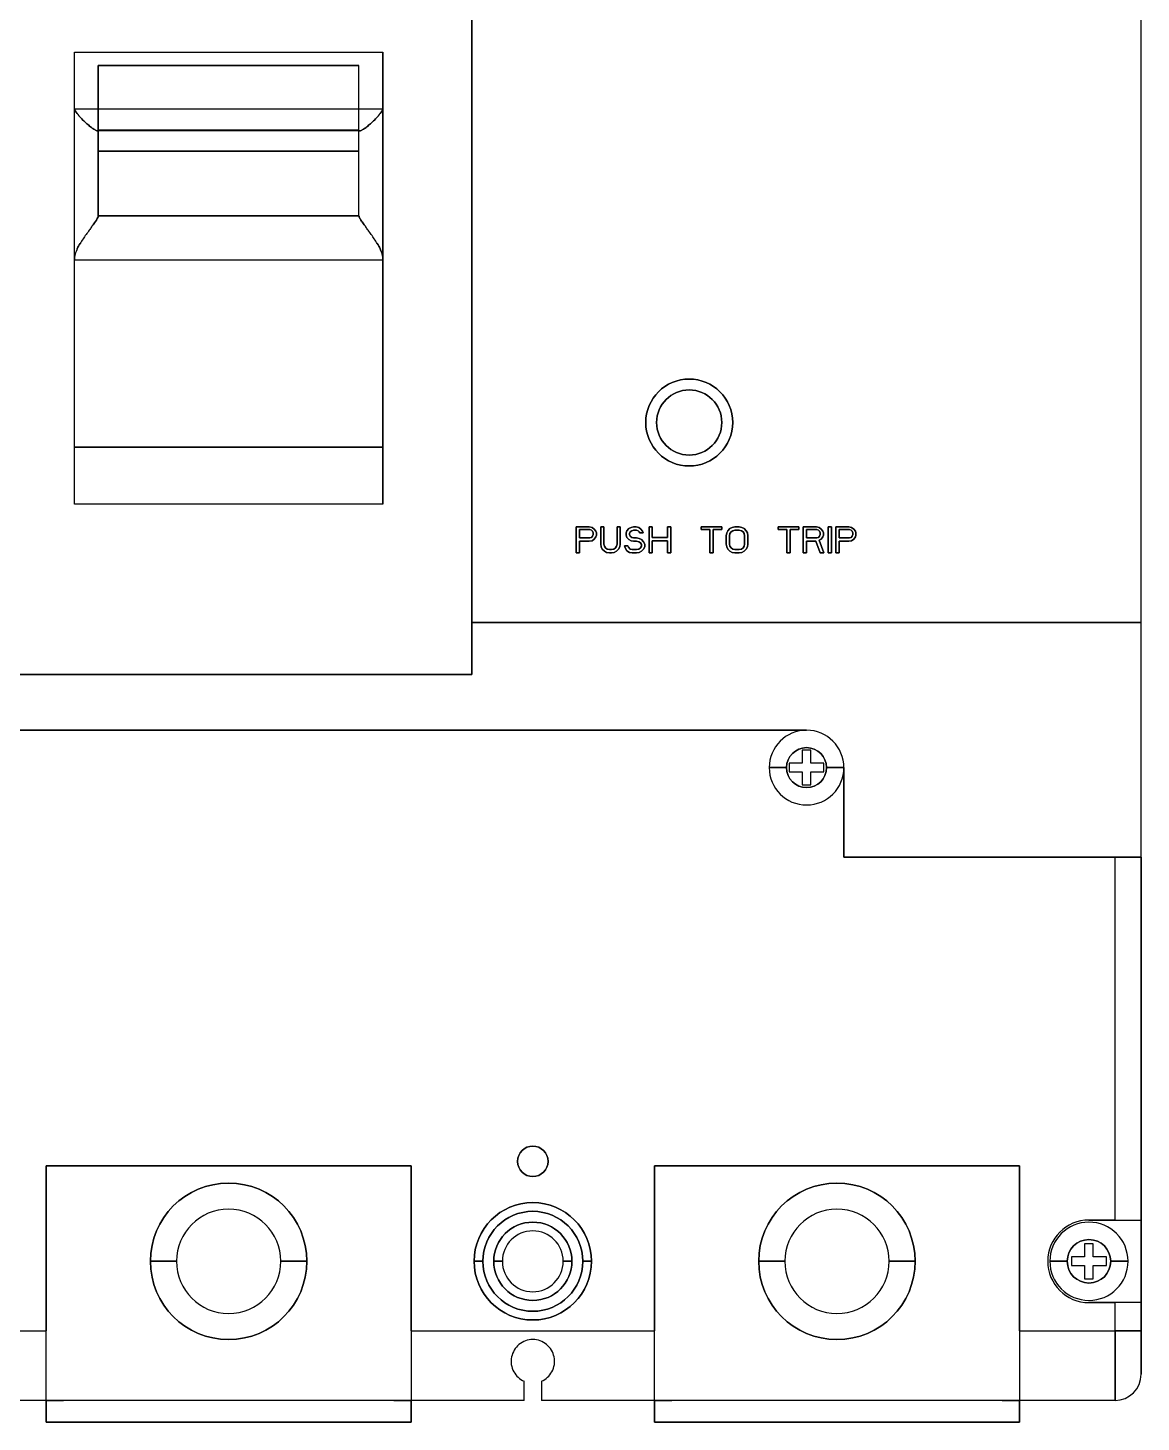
# Model space of a CAD drawing. Header units: inches. Extents: x 0 to 210, y 0 to 280.
# Drawn here: x 81.9 to 210, y 0 to 160.4 of the extents above; entities that cross this region are included whole.
import ezdxf

# ---------------------------------------------------------------- set-up
doc = ezdxf.new("R2010")
doc.units = ezdxf.units.IN

# ---------------------------------------------------------------- blocks, each defined once
blk = doc.blocks.new('ABS(N)803')
for p, q in [((145216.33, 40959.66), (145216.33, 40848.66)), ((145216.33, 40848.66), (145216.33, 40959.66)), ((145293.33, 40854.66), (145293.33, 40950.66)), ((145293.33, 40854.66), (145293.33, 40950.66)), ((145170.58, 40868.26), (145170.58, 40920.26)), ((145170.58, 40920.26), (145206.08, 40920.26)), ((145170.58, 40868.26), (145170.58, 40920.26)), ((145170.58, 40920.26), (145206.08, 40920.26)), ((145206.08, 40920.26), (145206.08, 40868.26)), ((145206.08, 40868.26), (145206.08, 40920.26)), ((145173.33, 40918.72), (145203.33, 40918.72)), ((145203.33, 40918.72), (145173.33, 40918.72)), ((145173.33, 40918.72), (145173.33, 40908.86)), ((145173.33, 40908.86), (145173.33, 40918.72)), ((145203.33, 40908.86), (145203.33, 40918.72)), ((145203.33, 40908.86), (145203.33, 40918.72)), ((145173.33, 40913.69), (145170.58, 40913.69)), ((145173.33, 40913.69), (145170.58, 40913.69)), ((145203.33, 40913.69), (145173.33, 40913.69)), ((145203.33, 40913.69), (145173.33, 40913.69)), ((145206.08, 40913.69), (145203.33, 40913.69)), ((145206.08, 40913.69), (145203.33, 40913.69)), ((145173.25, 40911.21), (145173.25, 40911.21)), ((145203.42, 40911.21), (145173.25, 40911.21)), ((145173.33, 40911.28), (145203.34, 40911.28)), ((145203.34, 40911.28), (145173.33, 40911.28)), ((145203.42, 40911.21), (145203.42, 40911.21)), ((145203.33, 40908.86), (145173.33, 40908.86)), ((145173.33, 40908.86), (145173.33, 40901.44)), ((145173.33, 40908.86), (145203.33, 40908.86)), ((145173.33, 40901.44), (145173.33, 40908.86)), ((145203.33, 40901.44), (145203.33, 40908.86)), ((145203.33, 40901.44), (145203.33, 40908.86)), ((145173.33, 40901.44), (145203.33, 40901.44)), ((145203.33, 40901.44), (145173.33, 40901.44)), ((145173.33, 40901.43), (145173.33, 40901.44)), ((145203.33, 40901.43), (145203.33, 40901.44)), ((145170.58, 40896.36), (145206.08, 40896.36)), ((145170.58, 40896.36), (145206.08, 40896.36)), ((145206.08, 40874.83), (145170.58, 40874.83)), ((145170.58, 40874.83), (145206.08, 40874.83)), ((145206.08, 40868.26), (145170.58, 40868.26)), ((145206.08, 40868.26), (145170.58, 40868.26)), ((145229.83, 40865.66), (145228.33, 40865.66)), ((145228.33, 40865.66), (145228.33, 40862.66)), ((145228.33, 40862.66), (145228.33, 40865.66)), ((145228.33, 40865.66), (145229.83, 40865.66)), ((145228.71, 40864.38), (145228.71, 40865.34)), ((145228.71, 40865.34), (145229.9, 40865.34)), ((145229.9, 40865.34), (145228.71, 40865.34)), ((145228.71, 40865.34), (145228.71, 40864.38)), ((145230.15, 40865.59), (145229.83, 40865.66)), ((145229.83, 40865.66), (145230.15, 40865.59)), ((145229.9, 40865.34), (145230.08, 40865.27)), ((145230.08, 40865.27), (145229.9, 40865.34)), ((145230.08, 40865.27), (145230.21, 40865.15)), ((145230.21, 40865.15), (145230.08, 40865.27)), ((145230.4, 40865.4), (145230.15, 40865.59)), ((145230.15, 40865.59), (145230.4, 40865.4)), ((145230.21, 40865.15), (145230.27, 40864.96)), ((145230.27, 40864.96), (145230.21, 40865.15)), ((145230.58, 40865.15), (145230.4, 40865.4)), ((145230.4, 40865.4), (145230.58, 40865.15)), ((145230.65, 40864.96), (145230.58, 40865.15)), ((145230.58, 40865.15), (145230.65, 40864.96)), ((145231.52, 40865.66), (145231.15, 40865.66)), ((145231.15, 40865.66), (145231.15, 40863.68)), ((145231.15, 40863.68), (145231.15, 40865.66)), ((145231.15, 40865.66), (145231.52, 40865.66)), ((145231.52, 40863.68), (145231.52, 40865.66)), ((145231.52, 40865.66), (145231.52, 40863.68)), ((145233.4, 40865.66), (145233.02, 40865.66)), ((145233.02, 40865.66), (145233.02, 40863.68)), ((145233.02, 40863.68), (145233.02, 40865.66)), ((145233.02, 40865.66), (145233.4, 40865.66)), ((145233.4, 40863.68), (145233.4, 40865.66)), ((145233.4, 40865.66), (145233.4, 40863.68)), ((145234.15, 40865.21), (145234.08, 40864.96)), ((145234.08, 40864.96), (145234.15, 40865.21)), ((145234.4, 40865.47), (145234.15, 40865.21)), ((145234.15, 40865.21), (145234.4, 40865.47)), ((145234.65, 40865.59), (145234.4, 40865.47)), ((145234.4, 40865.47), (145234.65, 40865.59)), ((145234.52, 40865.08), (145234.71, 40865.21)), ((145234.71, 40865.21), (145234.52, 40865.08)), ((145234.9, 40865.66), (145234.65, 40865.59)), ((145234.65, 40865.59), (145234.9, 40865.66)), ((145234.71, 40865.21), (145234.9, 40865.27)), ((145234.9, 40865.27), (145234.71, 40865.21)), ((145235.21, 40865.66), (145234.9, 40865.66)), ((145234.9, 40865.66), (145235.21, 40865.66)), ((145234.9, 40865.27), (145235.27, 40865.27)), ((145235.27, 40865.27), (145234.9, 40865.27)), ((145235.52, 40865.59), (145235.21, 40865.66)), ((145235.21, 40865.66), (145235.52, 40865.59)), ((145235.27, 40865.27), (145235.46, 40865.21)), ((145235.46, 40865.21), (145235.27, 40865.27)), ((145235.46, 40865.21), (145235.58, 40865.08)), ((145235.58, 40865.08), (145235.46, 40865.21)), ((145235.77, 40865.4), (145235.52, 40865.59)), ((145235.52, 40865.59), (145235.77, 40865.4)), ((145235.96, 40865.15), (145235.77, 40865.4)), ((145235.77, 40865.4), (145235.96, 40865.15)), ((145236.02, 40864.96), (145235.96, 40865.15)), ((145235.96, 40865.15), (145236.02, 40864.96)), ((145237.08, 40865.66), (145236.71, 40865.66)), ((145236.71, 40865.66), (145236.71, 40862.66)), ((145236.71, 40862.66), (145236.71, 40865.66)), ((145236.71, 40865.66), (145237.08, 40865.66)), ((145237.08, 40864.44), (145237.08, 40865.66)), ((145237.08, 40865.66), (145237.08, 40864.44)), ((145239.21, 40865.66), (145238.83, 40865.66)), ((145238.83, 40865.66), (145238.83, 40864.44)), ((145238.83, 40864.44), (145238.83, 40865.66)), ((145238.83, 40865.66), (145239.21, 40865.66)), ((145239.21, 40862.66), (145239.21, 40865.66)), ((145239.21, 40865.66), (145239.21, 40862.66)), ((145245.08, 40865.66), (145242.71, 40865.66)), ((145242.71, 40865.66), (145242.71, 40865.34)), ((145242.71, 40865.66), (145245.08, 40865.66)), ((145242.71, 40865.34), (145242.71, 40865.66)), ((145242.71, 40865.34), (145243.71, 40865.34)), ((145243.71, 40865.34), (145242.71, 40865.34)), ((145243.71, 40865.34), (145243.71, 40862.66)), ((145243.71, 40862.66), (145243.71, 40865.34)), ((145244.08, 40862.66), (145244.08, 40865.34)), ((145244.08, 40865.34), (145245.08, 40865.34)), ((145245.08, 40865.34), (145244.08, 40865.34)), ((145244.08, 40865.34), (145244.08, 40862.66)), ((145245.08, 40865.34), (145245.08, 40865.66)), ((145245.08, 40865.66), (145245.08, 40865.34)), ((145245.77, 40865.21), (145245.65, 40864.96)), ((145245.65, 40864.96), (145245.77, 40865.21)), ((145246.02, 40865.47), (145245.77, 40865.21)), ((145245.77, 40865.21), (145246.02, 40865.47)), ((145246.27, 40865.59), (145246.02, 40865.47)), ((145246.02, 40865.47), (145246.27, 40865.59)), ((145246.15, 40865.08), (145246.33, 40865.21)), ((145246.33, 40865.21), (145246.15, 40865.08)), ((145246.58, 40865.66), (145246.27, 40865.59)), ((145246.27, 40865.59), (145246.58, 40865.66)), ((145246.33, 40865.21), (145246.58, 40865.27)), ((145246.58, 40865.27), (145246.33, 40865.21)), ((145247.08, 40865.66), (145246.58, 40865.66)), ((145246.58, 40865.66), (145247.08, 40865.66)), ((145246.58, 40865.27), (145247.08, 40865.27)), ((145247.08, 40865.27), (145246.58, 40865.27)), ((145247.4, 40865.59), (145247.08, 40865.66)), ((145247.08, 40865.66), (145247.4, 40865.59)), ((145247.08, 40865.27), (145247.33, 40865.21)), ((145247.33, 40865.21), (145247.08, 40865.27)), ((145247.33, 40865.21), (145247.52, 40865.08)), ((145247.52, 40865.08), (145247.33, 40865.21)), ((145247.65, 40865.47), (145247.4, 40865.59)), ((145247.4, 40865.59), (145247.65, 40865.47)), ((145247.9, 40865.21), (145247.65, 40865.47)), ((145247.65, 40865.47), (145247.9, 40865.21)), ((145248.02, 40864.96), (145247.9, 40865.21)), ((145247.9, 40865.21), (145248.02, 40864.96)), ((145253.96, 40865.66), (145251.58, 40865.66)), ((145251.58, 40865.66), (145251.58, 40865.34)), ((145251.58, 40865.66), (145253.96, 40865.66)), ((145251.58, 40865.34), (145251.58, 40865.66)), ((145251.58, 40865.34), (145252.58, 40865.34)), ((145252.58, 40865.34), (145251.58, 40865.34)), ((145252.58, 40865.34), (145252.58, 40862.66)), ((145252.58, 40862.66), (145252.58, 40865.34)), ((145252.96, 40862.66), (145252.96, 40865.34)), ((145252.96, 40865.34), (145253.96, 40865.34)), ((145253.96, 40865.34), (145252.96, 40865.34)), ((145252.96, 40865.34), (145252.96, 40862.66)), ((145253.96, 40865.34), (145253.96, 40865.66)), ((145253.96, 40865.66), (145253.96, 40865.34)), ((145255.96, 40865.66), (145254.46, 40865.66)), ((145254.46, 40865.66), (145254.46, 40862.66)), ((145254.46, 40862.66), (145254.46, 40865.66)), ((145254.46, 40865.66), (145255.96, 40865.66)), ((145254.83, 40864.38), (145254.83, 40865.34)), ((145254.83, 40865.34), (145256.02, 40865.34)), ((145256.02, 40865.34), (145254.83, 40865.34)), ((145254.83, 40865.34), (145254.83, 40864.38)), ((145256.27, 40865.59), (145255.96, 40865.66)), ((145255.96, 40865.66), (145256.27, 40865.59)), ((145256.02, 40865.34), (145256.21, 40865.27)), ((145256.21, 40865.27), (145256.02, 40865.34)), ((145256.21, 40865.27), (145256.33, 40865.15)), ((145256.33, 40865.15), (145256.21, 40865.27)), ((145256.52, 40865.4), (145256.27, 40865.59)), ((145256.27, 40865.59), (145256.52, 40865.4)), ((145256.33, 40865.15), (145256.4, 40864.96)), ((145256.4, 40864.96), (145256.33, 40865.15)), ((145256.71, 40865.15), (145256.52, 40865.4)), ((145256.52, 40865.4), (145256.71, 40865.15)), ((145256.77, 40864.96), (145256.71, 40865.15)), ((145256.71, 40865.15), (145256.77, 40864.96)), ((145257.71, 40865.66), (145257.33, 40865.66)), ((145257.33, 40865.66), (145257.33, 40862.66)), ((145257.33, 40862.66), (145257.33, 40865.66)), ((145257.33, 40865.66), (145257.71, 40865.66)), ((145257.71, 40862.66), (145257.71, 40865.66)), ((145257.71, 40865.66), (145257.71, 40862.66)), ((145259.71, 40865.66), (145258.21, 40865.66)), ((145258.21, 40865.66), (145258.21, 40862.66)), ((145258.21, 40862.66), (145258.21, 40865.66)), ((145258.21, 40865.66), (145259.71, 40865.66)), ((145258.58, 40864.38), (145258.58, 40865.34)), ((145258.58, 40865.34), (145259.77, 40865.34)), ((145259.77, 40865.34), (145258.58, 40865.34)), ((145258.58, 40865.34), (145258.58, 40864.38)), ((145260.02, 40865.59), (145259.71, 40865.66)), ((145259.71, 40865.66), (145260.02, 40865.59)), ((145259.77, 40865.34), (145259.96, 40865.27)), ((145259.96, 40865.27), (145259.77, 40865.34)), ((145259.96, 40865.27), (145260.08, 40865.15)), ((145260.08, 40865.15), (145259.96, 40865.27)), ((145260.27, 40865.4), (145260.02, 40865.59)), ((145260.02, 40865.59), (145260.27, 40865.4)), ((145260.08, 40865.15), (145260.15, 40864.96)), ((145260.15, 40864.96), (145260.08, 40865.15)), ((145260.46, 40865.15), (145260.27, 40865.4)), ((145260.27, 40865.4), (145260.46, 40865.15)), ((145260.52, 40864.96), (145260.46, 40865.15)), ((145260.46, 40865.15), (145260.52, 40864.96)), ((145229.9, 40864.38), (145228.71, 40864.38)), ((145228.71, 40864.38), (145229.9, 40864.38)), ((145228.71, 40862.66), (145228.71, 40864)), ((145228.71, 40864), (145229.83, 40864)), ((145229.83, 40864), (145228.71, 40864)), ((145228.71, 40864), (145228.71, 40862.66)), ((145229.83, 40864), (145230.15, 40864.06)), ((145230.15, 40864.06), (145229.83, 40864)), ((145230.08, 40864.44), (145229.9, 40864.38)), ((145229.9, 40864.38), (145230.08, 40864.44)), ((145230.21, 40864.57), (145230.08, 40864.44)), ((145230.08, 40864.44), (145230.21, 40864.57)), ((145230.15, 40864.06), (145230.4, 40864.25)), ((145230.4, 40864.25), (145230.15, 40864.06)), ((145230.27, 40864.76), (145230.21, 40864.57)), ((145230.21, 40864.57), (145230.27, 40864.76)), ((145230.27, 40864.96), (145230.27, 40864.76)), ((145230.27, 40864.76), (145230.27, 40864.96)), ((145230.4, 40864.25), (145230.58, 40864.51)), ((145230.58, 40864.51), (145230.4, 40864.25)), ((145230.58, 40864.51), (145230.65, 40864.7)), ((145230.65, 40864.7), (145230.58, 40864.51)), ((145230.65, 40864.7), (145230.65, 40864.96)), ((145230.65, 40864.96), (145230.65, 40864.7)), ((145231.15, 40863.68), (145231.21, 40863.36)), ((145231.21, 40863.36), (145231.15, 40863.68)), ((145231.58, 40863.42), (145231.52, 40863.68)), ((145231.52, 40863.68), (145231.58, 40863.42)), ((145233.02, 40863.68), (145232.96, 40863.42)), ((145232.96, 40863.42), (145233.02, 40863.68)), ((145233.33, 40863.36), (145233.4, 40863.68)), ((145233.4, 40863.68), (145233.33, 40863.36)), ((145234.08, 40864.96), (145234.08, 40864.7)), ((145234.08, 40864.7), (145234.08, 40864.96)), ((145234.08, 40864.7), (145234.15, 40864.44)), ((145234.15, 40864.44), (145234.08, 40864.7)), ((145234.15, 40864.44), (145234.4, 40864.19)), ((145234.4, 40864.19), (145234.15, 40864.44)), ((145234.4, 40864.19), (145234.65, 40864.06)), ((145234.65, 40864.06), (145234.4, 40864.19)), ((145234.46, 40864.89), (145234.52, 40865.08)), ((145234.52, 40865.08), (145234.46, 40864.89)), ((145234.46, 40864.76), (145234.46, 40864.89)), ((145234.46, 40864.89), (145234.46, 40864.76)), ((145234.52, 40864.57), (145234.46, 40864.76)), ((145234.46, 40864.76), (145234.52, 40864.57)), ((145234.71, 40864.44), (145234.52, 40864.57)), ((145234.52, 40864.57), (145234.71, 40864.44)), ((145234.65, 40864.06), (145234.9, 40864)), ((145234.9, 40864), (145234.65, 40864.06)), ((145234.9, 40864.38), (145234.71, 40864.44)), ((145234.71, 40864.44), (145234.9, 40864.38)), ((145235.27, 40864.38), (145234.9, 40864.38)), ((145234.9, 40864.38), (145235.27, 40864.38)), ((145234.9, 40864), (145235.27, 40864)), ((145235.27, 40864), (145234.9, 40864)), ((145235.58, 40864.32), (145235.27, 40864.38)), ((145235.27, 40864.38), (145235.58, 40864.32)), ((145235.27, 40864), (145235.52, 40863.93)), ((145235.52, 40863.93), (145235.27, 40864)), ((145235.52, 40863.93), (145235.71, 40863.81)), ((145235.71, 40863.81), (145235.52, 40863.93)), ((145235.58, 40865.08), (145235.65, 40864.96)), ((145235.65, 40864.96), (145235.58, 40865.08)), ((145235.83, 40864.19), (145235.58, 40864.32)), ((145235.58, 40864.32), (145235.83, 40864.19)), ((145235.65, 40864.96), (145236.02, 40864.96)), ((145236.02, 40864.96), (145235.65, 40864.96)), ((145235.71, 40863.81), (145235.83, 40863.61)), ((145235.83, 40863.61), (145235.71, 40863.81)), ((145236.08, 40863.93), (145235.83, 40864.19)), ((145235.83, 40864.19), (145236.08, 40863.93)), ((145235.83, 40863.61), (145235.83, 40863.42)), ((145235.83, 40863.42), (145235.83, 40863.61)), ((145236.21, 40863.68), (145236.08, 40863.93)), ((145236.08, 40863.93), (145236.21, 40863.68)), ((145236.21, 40863.36), (145236.21, 40863.68)), ((145236.21, 40863.68), (145236.21, 40863.36)), ((145238.83, 40864.44), (145237.08, 40864.44)), ((145237.08, 40864.44), (145238.83, 40864.44)), ((145237.08, 40862.66), (145237.08, 40864.06)), ((145237.08, 40864.06), (145238.83, 40864.06)), ((145237.08, 40864.06), (145237.08, 40862.66)), ((145238.83, 40864.06), (145237.08, 40864.06)), ((145238.83, 40864.06), (145238.83, 40862.66)), ((145238.83, 40862.66), (145238.83, 40864.06)), ((145245.65, 40864.96), (145245.58, 40864.64)), ((145245.58, 40864.64), (145245.65, 40864.96)), ((145245.58, 40864.64), (145245.58, 40863.68)), ((145245.58, 40863.68), (145245.58, 40864.64)), ((145245.58, 40863.68), (145245.65, 40863.36)), ((145245.65, 40863.36), (145245.58, 40863.68)), ((145245.96, 40864.64), (145246.02, 40864.89)), ((145246.02, 40864.89), (145245.96, 40864.64)), ((145245.96, 40863.68), (145245.96, 40864.64)), ((145245.96, 40864.64), (145245.96, 40863.68)), ((145246.02, 40863.42), (145245.96, 40863.68)), ((145245.96, 40863.68), (145246.02, 40863.42)), ((145246.02, 40864.89), (145246.15, 40865.08)), ((145246.15, 40865.08), (145246.02, 40864.89)), ((145247.52, 40865.08), (145247.65, 40864.89)), ((145247.65, 40864.89), (145247.52, 40865.08)), ((145247.65, 40864.89), (145247.71, 40864.64)), ((145247.71, 40864.64), (145247.65, 40864.89)), ((145247.71, 40863.68), (145247.65, 40863.42)), ((145247.65, 40863.42), (145247.71, 40863.68)), ((145247.71, 40864.64), (145247.71, 40863.68)), ((145247.71, 40863.68), (145247.71, 40864.64)), ((145248.08, 40864.64), (145248.02, 40864.96)), ((145248.02, 40864.96), (145248.08, 40864.64)), ((145248.02, 40863.36), (145248.08, 40863.68)), ((145248.08, 40863.68), (145248.02, 40863.36)), ((145248.08, 40863.68), (145248.08, 40864.64)), ((145248.08, 40864.64), (145248.08, 40863.68)), ((145256.02, 40864.38), (145254.83, 40864.38)), ((145254.83, 40864.38), (145256.02, 40864.38)), ((145254.83, 40864), (145255.9, 40864)), ((145254.83, 40862.66), (145254.83, 40864)), ((145255.9, 40864), (145254.83, 40864)), ((145254.83, 40864), (145254.83, 40862.66)), ((145255.9, 40864), (145256.4, 40862.66)), ((145256.4, 40862.66), (145255.9, 40864)), ((145256.21, 40864.44), (145256.02, 40864.38)), ((145256.02, 40864.38), (145256.21, 40864.44)), ((145256.33, 40864.57), (145256.21, 40864.44)), ((145256.21, 40864.44), (145256.33, 40864.57)), ((145256.27, 40864.13), (145256.52, 40864.25)), ((145256.52, 40864.25), (145256.27, 40864.13)), ((145256.83, 40862.66), (145256.27, 40864.13)), ((145256.27, 40864.13), (145256.83, 40862.66)), ((145256.4, 40864.76), (145256.33, 40864.57)), ((145256.33, 40864.57), (145256.4, 40864.76)), ((145256.4, 40864.96), (145256.4, 40864.76)), ((145256.4, 40864.76), (145256.4, 40864.96)), ((145256.52, 40864.25), (145256.71, 40864.51)), ((145256.71, 40864.51), (145256.52, 40864.25)), ((145256.71, 40864.51), (145256.77, 40864.7)), ((145256.77, 40864.7), (145256.71, 40864.51)), ((145256.77, 40864.7), (145256.77, 40864.96)), ((145256.77, 40864.96), (145256.77, 40864.7)), ((145259.77, 40864.38), (145258.58, 40864.38)), ((145258.58, 40864.38), (145259.77, 40864.38)), ((145258.58, 40862.66), (145258.58, 40864)), ((145258.58, 40864), (145259.71, 40864)), ((145259.71, 40864), (145258.58, 40864)), ((145258.58, 40864), (145258.58, 40862.66)), ((145259.71, 40864), (145260.02, 40864.06)), ((145260.02, 40864.06), (145259.71, 40864)), ((145259.96, 40864.44), (145259.77, 40864.38)), ((145259.77, 40864.38), (145259.96, 40864.44)), ((145260.08, 40864.57), (145259.96, 40864.44)), ((145259.96, 40864.44), (145260.08, 40864.57)), ((145260.02, 40864.06), (145260.27, 40864.25)), ((145260.27, 40864.25), (145260.02, 40864.06)), ((145260.15, 40864.76), (145260.08, 40864.57)), ((145260.08, 40864.57), (145260.15, 40864.76)), ((145260.15, 40864.96), (145260.15, 40864.76)), ((145260.15, 40864.76), (145260.15, 40864.96)), ((145260.27, 40864.25), (145260.46, 40864.51)), ((145260.46, 40864.51), (145260.27, 40864.25)), ((145260.46, 40864.51), (145260.52, 40864.7)), ((145260.52, 40864.7), (145260.46, 40864.51)), ((145260.52, 40864.7), (145260.52, 40864.96)), ((145260.52, 40864.96), (145260.52, 40864.7)), ((145228.33, 40862.66), (145228.71, 40862.66)), ((145228.71, 40862.66), (145228.33, 40862.66)), ((145231.21, 40863.36), (145231.33, 40863.1)), ((145231.33, 40863.1), (145231.21, 40863.36)), ((145231.33, 40863.1), (145231.58, 40862.85)), ((145231.58, 40862.85), (145231.33, 40863.1)), ((145231.71, 40863.23), (145231.58, 40863.42)), ((145231.58, 40863.42), (145231.71, 40863.23)), ((145231.58, 40862.85), (145231.83, 40862.72)), ((145231.83, 40862.72), (145231.58, 40862.85)), ((145231.9, 40863.1), (145231.71, 40863.23)), ((145231.71, 40863.23), (145231.9, 40863.1)), ((145231.83, 40862.72), (145232.15, 40862.66)), ((145232.15, 40862.66), (145231.83, 40862.72)), ((145232.15, 40863.04), (145231.9, 40863.1)), ((145231.9, 40863.1), (145232.15, 40863.04)), ((145232.4, 40863.04), (145232.15, 40863.04)), ((145232.15, 40863.04), (145232.4, 40863.04)), ((145232.15, 40862.66), (145232.4, 40862.66)), ((145232.4, 40862.66), (145232.15, 40862.66)), ((145232.65, 40863.1), (145232.4, 40863.04)), ((145232.4, 40863.04), (145232.65, 40863.1)), ((145232.4, 40862.66), (145232.71, 40862.72)), ((145232.71, 40862.72), (145232.4, 40862.66)), ((145232.83, 40863.23), (145232.65, 40863.1)), ((145232.65, 40863.1), (145232.83, 40863.23)), ((145232.71, 40862.72), (145232.96, 40862.85)), ((145232.96, 40862.85), (145232.71, 40862.72)), ((145232.96, 40863.42), (145232.83, 40863.23)), ((145232.83, 40863.23), (145232.96, 40863.42)), ((145232.96, 40862.85), (145233.21, 40863.1)), ((145233.21, 40863.1), (145232.96, 40862.85)), ((145233.21, 40863.1), (145233.33, 40863.36)), ((145233.33, 40863.36), (145233.21, 40863.1)), ((145234.27, 40863.49), (145233.9, 40863.49)), ((145233.9, 40863.49), (145233.96, 40863.23)), ((145233.96, 40863.23), (145233.9, 40863.49)), ((145233.9, 40863.49), (145234.27, 40863.49)), ((145233.96, 40863.23), (145234.15, 40862.91)), ((145234.15, 40862.91), (145233.96, 40863.23)), ((145234.15, 40862.91), (145234.46, 40862.72)), ((145234.46, 40862.72), (145234.15, 40862.91)), ((145234.33, 40863.3), (145234.27, 40863.49)), ((145234.27, 40863.49), (145234.33, 40863.3)), ((145234.52, 40863.1), (145234.33, 40863.3)), ((145234.33, 40863.3), (145234.52, 40863.1)), ((145234.46, 40862.72), (145234.77, 40862.66)), ((145234.77, 40862.66), (145234.46, 40862.72)), ((145234.77, 40863.04), (145234.52, 40863.1)), ((145234.52, 40863.1), (145234.77, 40863.04)), ((145235.27, 40863.04), (145234.77, 40863.04)), ((145234.77, 40863.04), (145235.27, 40863.04)), ((145234.77, 40862.66), (145235.27, 40862.66)), ((145235.27, 40862.66), (145234.77, 40862.66)), ((145235.52, 40863.1), (145235.27, 40863.04)), ((145235.27, 40863.04), (145235.52, 40863.1)), ((145235.27, 40862.66), (145235.58, 40862.72)), ((145235.58, 40862.72), (145235.27, 40862.66)), ((145235.71, 40863.23), (145235.52, 40863.1)), ((145235.52, 40863.1), (145235.71, 40863.23)), ((145235.58, 40862.72), (145235.83, 40862.85)), ((145235.83, 40862.85), (145235.58, 40862.72)), ((145235.83, 40863.42), (145235.71, 40863.23)), ((145235.71, 40863.23), (145235.83, 40863.42)), ((145235.83, 40862.85), (145236.08, 40863.1)), ((145236.08, 40863.1), (145235.83, 40862.85)), ((145236.08, 40863.1), (145236.21, 40863.36)), ((145236.21, 40863.36), (145236.08, 40863.1)), ((145236.71, 40862.66), (145237.08, 40862.66)), ((145237.08, 40862.66), (145236.71, 40862.66)), ((145238.83, 40862.66), (145239.21, 40862.66)), ((145239.21, 40862.66), (145238.83, 40862.66)), ((145243.71, 40862.66), (145244.08, 40862.66)), ((145244.08, 40862.66), (145243.71, 40862.66)), ((145245.65, 40863.36), (145245.77, 40863.1)), ((145245.77, 40863.1), (145245.65, 40863.36)), ((145245.77, 40863.1), (145246.02, 40862.85)), ((145246.02, 40862.85), (145245.77, 40863.1)), ((145246.15, 40863.23), (145246.02, 40863.42)), ((145246.02, 40863.42), (145246.15, 40863.23)), ((145246.02, 40862.85), (145246.27, 40862.72)), ((145246.27, 40862.72), (145246.02, 40862.85)), ((145246.33, 40863.1), (145246.15, 40863.23)), ((145246.15, 40863.23), (145246.33, 40863.1)), ((145246.27, 40862.72), (145246.58, 40862.66)), ((145246.58, 40862.66), (145246.27, 40862.72)), ((145246.58, 40863.04), (145246.33, 40863.1)), ((145246.33, 40863.1), (145246.58, 40863.04)), ((145247.08, 40863.04), (145246.58, 40863.04)), ((145246.58, 40863.04), (145247.08, 40863.04)), ((145246.58, 40862.66), (145247.08, 40862.66)), ((145247.08, 40862.66), (145246.58, 40862.66)), ((145247.33, 40863.1), (145247.08, 40863.04)), ((145247.08, 40863.04), (145247.33, 40863.1)), ((145247.08, 40862.66), (145247.4, 40862.72)), ((145247.4, 40862.72), (145247.08, 40862.66)), ((145247.52, 40863.23), (145247.33, 40863.1)), ((145247.33, 40863.1), (145247.52, 40863.23)), ((145247.4, 40862.72), (145247.65, 40862.85)), ((145247.65, 40862.85), (145247.4, 40862.72)), ((145247.65, 40863.42), (145247.52, 40863.23)), ((145247.52, 40863.23), (145247.65, 40863.42)), ((145247.65, 40862.85), (145247.9, 40863.1)), ((145247.9, 40863.1), (145247.65, 40862.85)), ((145247.9, 40863.1), (145248.02, 40863.36)), ((145248.02, 40863.36), (145247.9, 40863.1)), ((145252.58, 40862.66), (145252.96, 40862.66)), ((145252.96, 40862.66), (145252.58, 40862.66)), ((145254.46, 40862.66), (145254.83, 40862.66)), ((145254.83, 40862.66), (145254.46, 40862.66)), ((145256.4, 40862.66), (145256.83, 40862.66)), ((145256.83, 40862.66), (145256.4, 40862.66)), ((145257.33, 40862.66), (145257.71, 40862.66)), ((145257.71, 40862.66), (145257.33, 40862.66)), ((145258.21, 40862.66), (145258.58, 40862.66)), ((145258.58, 40862.66), (145258.21, 40862.66)), ((145293.33, 40854.66), (145216.33, 40854.66)), ((145216.33, 40854.66), (145293.33, 40854.66)), ((145293.33, 40827.66), (145293.33, 40854.66)), ((145293.33, 40827.66), (145293.33, 40854.66)), ((145216.33, 40848.66), (145160.33, 40848.66)), ((145160.33, 40848.66), (145216.33, 40848.66)), ((145121.83, 40842.26), (145254.83, 40842.26)), ((145254.83, 40842.26), (145121.83, 40842.26)), ((145255.33, 40839.96), (145254.33, 40839.96)), ((145254.33, 40839.96), (145254.33, 40838.46)), ((145255.33, 40839.96), (145254.33, 40839.96)), ((145254.33, 40839.96), (145254.33, 40838.46)), ((145255.33, 40838.46), (145255.33, 40839.96)), ((145255.33, 40838.46), (145255.33, 40839.96)), ((145250.53, 40837.96), (145252.53, 40837.96)), ((145252.53, 40837.96), (145250.53, 40837.96)), ((145254.33, 40838.46), (145252.83, 40838.46)), ((145252.83, 40838.46), (145252.83, 40837.46)), ((145254.33, 40838.46), (145252.83, 40838.46)), ((145252.83, 40838.46), (145252.83, 40837.46)), ((145256.83, 40838.46), (145255.33, 40838.46)), ((145256.83, 40838.46), (145255.33, 40838.46)), ((145256.83, 40837.46), (145256.83, 40838.46)), ((145256.83, 40837.46), (145256.83, 40838.46)), ((145257.13, 40837.96), (145259.13, 40837.96)), ((145259.13, 40837.96), (145257.13, 40837.96)), ((145259.13, 40837.96), (145259.13, 40827.66)), ((145259.13, 40827.66), (145259.13, 40837.96)), ((145252.83, 40837.46), (145254.33, 40837.46)), ((145252.83, 40837.46), (145254.33, 40837.46)), ((145254.33, 40837.46), (145254.33, 40835.96)), ((145254.33, 40837.46), (145254.33, 40835.96)), ((145255.33, 40835.96), (145255.33, 40837.46)), ((145255.33, 40837.46), (145256.83, 40837.46)), ((145255.33, 40835.96), (145255.33, 40837.46)), ((145255.33, 40837.46), (145256.83, 40837.46)), ((145254.33, 40835.96), (145255.33, 40835.96)), ((145254.33, 40835.96), (145255.33, 40835.96)), ((145259.13, 40827.66), (145293.33, 40827.66)), ((145293.33, 40827.66), (145259.13, 40827.66)), ((145290.33, 40785.91), (145290.33, 40827.66)), ((145290.33, 40785.91), (145290.33, 40827.66)), ((145293.33, 40785.91), (145293.33, 40827.66)), ((145293.33, 40827.66), (145293.33, 40785.91)), ((145167.33, 40773.16), (145167.33, 40792.16)), ((145167.33, 40792.16), (145209.33, 40792.16)), ((145167.33, 40792.16), (145167.33, 40773.16)), ((145209.33, 40792.16), (145167.33, 40792.16)), ((145209.33, 40792.16), (145209.33, 40773.16)), ((145209.33, 40773.16), (145209.33, 40792.16)), ((145237.33, 40773.16), (145237.33, 40792.16)), ((145237.33, 40792.16), (145279.33, 40792.16)), ((145237.33, 40792.16), (145237.33, 40773.16)), ((145279.33, 40792.16), (145237.33, 40792.16)), ((145279.33, 40792.16), (145279.33, 40773.16)), ((145279.33, 40773.16), (145279.33, 40792.16)), ((145290.33, 40785.91), (145287.33, 40785.91)), ((145287.33, 40785.91), (145290.33, 40785.91)), ((145290.33, 40785.91), (145293.33, 40785.91)), ((145290.33, 40785.91), (145293.33, 40785.91)), ((145293.33, 40776.41), (145293.33, 40785.91)), ((145293.33, 40785.91), (145293.33, 40776.41)), ((145287.83, 40783.16), (145286.83, 40783.16)), ((145286.83, 40783.16), (145286.83, 40781.66)), ((145287.83, 40783.16), (145286.83, 40783.16)), ((145286.83, 40783.16), (145286.83, 40781.66)), ((145287.83, 40781.66), (145287.83, 40783.16)), ((145287.83, 40781.66), (145287.83, 40783.16)), ((145179.33, 40781.16), (145182.33, 40781.16)), ((145182.33, 40781.16), (145179.33, 40781.16)), ((145194.33, 40781.16), (145197.33, 40781.16)), ((145197.33, 40781.16), (145194.33, 40781.16)), ((145217.58, 40781.16), (145216.58, 40781.16)), ((145216.58, 40781.16), (145217.58, 40781.16)), ((145219.83, 40781.16), (145218.83, 40781.16)), ((145218.83, 40781.16), (145219.83, 40781.16)), ((145227.83, 40781.16), (145226.83, 40781.16)), ((145226.83, 40781.16), (145227.83, 40781.16)), ((145230.08, 40781.16), (145229.08, 40781.16)), ((145229.08, 40781.16), (145230.08, 40781.16)), ((145249.33, 40781.16), (145252.33, 40781.16)), ((145252.33, 40781.16), (145249.33, 40781.16)), ((145264.33, 40781.16), (145267.33, 40781.16)), ((145267.33, 40781.16), (145264.33, 40781.16)), ((145284.83, 40781.16), (145282.83, 40781.16)), ((145282.83, 40781.16), (145284.83, 40781.16)), ((145286.83, 40781.66), (145285.33, 40781.66)), ((145285.33, 40781.66), (145285.33, 40780.66)), ((145286.83, 40781.66), (145285.33, 40781.66)), ((145285.33, 40781.66), (145285.33, 40780.66)), ((145285.33, 40780.66), (145286.83, 40780.66)), ((145285.33, 40780.66), (145286.83, 40780.66)), ((145286.83, 40780.66), (145286.83, 40779.16)), ((145286.83, 40780.66), (145286.83, 40779.16)), ((145289.33, 40781.66), (145287.83, 40781.66)), ((145289.33, 40781.66), (145287.83, 40781.66)), ((145287.83, 40779.16), (145287.83, 40780.66)), ((145287.83, 40780.66), (145289.33, 40780.66)), ((145287.83, 40779.16), (145287.83, 40780.66)), ((145287.83, 40780.66), (145289.33, 40780.66)), ((145289.33, 40780.66), (145289.33, 40781.66)), ((145289.33, 40780.66), (145289.33, 40781.66)), ((145291.83, 40781.16), (145289.83, 40781.16)), ((145289.83, 40781.16), (145291.83, 40781.16)), ((145286.83, 40779.16), (145287.83, 40779.16)), ((145286.83, 40779.16), (145287.83, 40779.16)), ((145290.33, 40776.41), (145287.33, 40776.41)), ((145287.33, 40776.41), (145290.33, 40776.41)), ((145290.33, 40773.16), (145290.33, 40776.41)), ((145293.33, 40776.41), (145290.33, 40776.41)), ((145290.33, 40773.16), (145290.33, 40776.41)), ((145293.33, 40776.41), (145290.33, 40776.41)), ((145293.33, 40773.16), (145293.33, 40776.41)), ((145293.33, 40776.41), (145293.33, 40773.16)), ((145139.33, 40773.16), (145167.33, 40773.16)), ((145139.33, 40773.16), (145167.33, 40773.16)), ((145167.33, 40765.16), (145167.33, 40773.16)), ((145167.33, 40765.16), (145167.33, 40773.16)), ((145209.33, 40773.16), (145237.33, 40773.16)), ((145209.33, 40773.16), (145209.33, 40765.16)), ((145209.33, 40773.16), (145237.33, 40773.16)), ((145209.33, 40773.16), (145209.33, 40765.16)), ((145237.33, 40765.16), (145237.33, 40773.16)), ((145237.33, 40765.16), (145237.33, 40773.16)), ((145279.33, 40773.16), (145290.33, 40773.16)), ((145279.33, 40773.16), (145279.33, 40765.16)), ((145279.33, 40773.16), (145279.33, 40765.16)), ((145279.33, 40773.16), (145290.33, 40773.16)), ((145290.33, 40765.16), (145290.33, 40773.16)), ((145290.33, 40773.16), (145290.33, 40765.16)), ((145293.33, 40773.16), (145290.33, 40773.16)), ((145290.33, 40773.16), (145293.33, 40773.16)), ((145293.33, 40773.16), (145293.33, 40768.16)), ((145293.33, 40768.16), (145293.33, 40773.16)), ((145222.33, 40765.16), (145222.33, 40767.37)), ((145222.33, 40765.16), (145222.33, 40767.37)), ((145224.33, 40767.37), (145224.33, 40765.16)), ((145224.33, 40767.37), (145224.33, 40765.16)), ((145167.33, 40765.16), (145154.33, 40765.16)), ((145167.33, 40765.16), (145154.33, 40765.16)), ((145169.33, 40765.16), (145167.33, 40765.16)), ((145167.33, 40765.16), (145169.33, 40765.16)), ((145167.33, 40762.66), (145167.33, 40765.16)), ((145167.33, 40765.16), (145167.33, 40762.66)), ((145207.33, 40765.16), (145169.33, 40765.16)), ((145207.33, 40765.16), (145169.33, 40765.16)), ((145209.33, 40765.16), (145207.33, 40765.16)), ((145207.33, 40765.16), (145209.33, 40765.16)), ((145222.33, 40765.16), (145209.33, 40765.16)), ((145209.33, 40765.16), (145209.33, 40762.66)), ((145209.33, 40762.66), (145209.33, 40765.16)), ((145222.33, 40765.16), (145209.33, 40765.16)), ((145237.33, 40765.16), (145224.33, 40765.16)), ((145237.33, 40765.16), (145224.33, 40765.16)), ((145239.33, 40765.16), (145237.33, 40765.16)), ((145237.33, 40765.16), (145239.33, 40765.16)), ((145237.33, 40762.66), (145237.33, 40765.16)), ((145237.33, 40765.16), (145237.33, 40762.66)), ((145277.33, 40765.16), (145239.33, 40765.16)), ((145277.33, 40765.16), (145239.33, 40765.16)), ((145279.33, 40765.16), (145277.33, 40765.16)), ((145277.33, 40765.16), (145279.33, 40765.16)), ((145290.33, 40765.16), (145279.33, 40765.16)), ((145279.33, 40765.16), (145279.33, 40762.66)), ((145279.33, 40762.66), (145279.33, 40765.16)), ((145290.33, 40765.16), (145279.33, 40765.16)), ((145167.33, 40762.66), (145169.33, 40762.66)), ((145169.33, 40762.66), (145167.33, 40762.66)), ((145169.33, 40762.66), (145207.33, 40762.66)), ((145207.33, 40762.66), (145169.33, 40762.66)), ((145207.33, 40762.66), (145209.33, 40762.66)), ((145209.33, 40762.66), (145207.33, 40762.66)), ((145239.33, 40762.66), (145237.33, 40762.66)), ((145237.33, 40762.66), (145239.33, 40762.66)), ((145277.33, 40762.66), (145239.33, 40762.66)), ((145239.33, 40762.66), (145277.33, 40762.66)), ((145279.33, 40762.66), (145277.33, 40762.66)), ((145277.33, 40762.66), (145279.33, 40762.66))]:
    blk.add_line(p, q)
for centre, radius in [((145241.33, 40877.66), 5), ((145241.33, 40877.66), 3.75), ((145254.83, 40837.96), 2.3), ((145223.33, 40792.66), 1.75), ((145188.33, 40781.16), 9), ((145258.33, 40781.16), 9), ((145223.33, 40781.16), 6.75), ((145223.33, 40781.16), 5.75), ((145223.33, 40781.16), 4.5), ((145287.33, 40781.16), 2.5)]:
    blk.add_circle(centre, radius)
for centre, radius, start, end in [((145241.33, 40877.66), 5, 0, 180), ((145241.33, 40877.66), 3.75, 0, 180), ((145241.33, 40877.66), 5, 180, 0), ((145241.33, 40877.66), 3.75, 180, 0), ((145254.83, 40837.96), 4.3, 90, 0), ((145254.83, 40837.96), 4.3, 90, 180), ((145254.83, 40837.96), 4.3, 0, 90), ((145254.83, 40837.96), 4.3, 0, 90), ((145254.83, 40837.96), 2.3, 0, 180), ((145254.83, 40837.96), 4.3, 180, 0), ((145254.83, 40837.96), 2.3, 180, 0), ((145223.33, 40792.66), 1.75, 0, 180), ((145223.33, 40792.66), 1.75, 180, 0), ((145188.33, 40781.16), 9, 0, 180), ((145258.33, 40781.16), 9, 0, 180), ((145188.33, 40781.16), 6, 0, 180), ((145188.33, 40781.16), 6, 0, 180), ((145223.33, 40781.16), 6.75, 0, 180), ((145223.33, 40781.16), 5.75, 0, 180), ((145258.33, 40781.16), 6, 0, 180), ((145258.33, 40781.16), 6, 0, 180), ((145223.33, 40781.16), 4.5, 0, 180), ((145287.33, 40781.16), 4.75, 90, 270), ((145287.33, 40781.16), 4.75, 90, 270), ((145287.33, 40781.16), 4.5, 0, 180), ((145287.33, 40781.16), 4.5, 0, 180), ((145223.33, 40781.16), 3.5, 0, 180), ((145223.33, 40781.16), 3.5, 0, 180), ((145287.33, 40781.16), 2.5, 0, 180), ((145188.33, 40781.16), 9, 180, 0), ((145188.33, 40781.16), 6, 180, 0), ((145188.33, 40781.16), 6, 180, 0), ((145223.33, 40781.16), 6.75, 180, 0), ((145223.33, 40781.16), 5.75, 180, 0), ((145223.33, 40781.16), 4.5, 180, 0), ((145223.33, 40781.16), 3.5, 180, 0), ((145223.33, 40781.16), 3.5, 180, 0), ((145258.33, 40781.16), 9, 180, 0), ((145258.33, 40781.16), 6, 180, 0), ((145258.33, 40781.16), 6, 180, 0), ((145287.33, 40781.16), 4.5, 180, 0), ((145287.33, 40781.16), 4.5, 180, 0), ((145287.33, 40781.16), 2.5, 180, 0), ((145290.33, 40768.16), 3, 270, 0), ((145290.33, 40768.16), 3, 270, 0)]:
    blk.add_arc(centre, radius, start, end)
for centre, major_axis, ratio, start_param, end_param in [((145168.33, 40911.3), (-5, 0), 0.163345, 3.119264, 3.141584), ((145169.56, 40911.3), (3.77, 0), 0.188113, 6.257354, 6.28306), ((145208.33, 40911.3), (-5, 0), 0.163344, 0.000008, 0.022329), ((145207.1, 40911.3), (3.77, 0), 0.188186, 3.141719, 3.167435)]:
    blk.add_ellipse(centre, major_axis=major_axis, ratio=ratio, start_param=start_param, end_param=end_param)
for points, knots in [([(145173.33, 40911.28), (145173.33, 40911.23), (145173.3, 40911.21), (145173.25, 40911.21), (145173.19, 40911.22), (145173.12, 40911.24), (145173.03, 40911.28), (145172.94, 40911.33), (145172.84, 40911.39), (145172.72, 40911.47), (145172.6, 40911.56), (145172.47, 40911.65), (145172.33, 40911.76), (145172.19, 40911.88), (145172.05, 40912), (145171.9, 40912.13), (145171.75, 40912.27), (145171.6, 40912.42), (145171.45, 40912.58), (145171.3, 40912.73), (145171.14, 40912.9), (145171, 40913.09), (145170.85, 40913.27), (145170.71, 40913.47), (145170.58, 40913.69)], [0, 0, 0, 0, 0.12561, 0.12561, 0.12561, 0.251854, 0.251854, 0.251854, 0.377663, 0.377663, 0.377663, 0.503071, 0.503071, 0.503071, 0.627354, 0.627354, 0.627354, 0.751229, 0.751229, 0.751229, 0.875393, 0.875393, 0.875393, 1, 1, 1, 1]), ([(145170.58, 40913.69), (145170.83, 40913.26), (145171.14, 40912.89), (145171.45, 40912.58), (145171.6, 40912.42), (145171.75, 40912.27), (145171.9, 40912.13), (145172.05, 40912), (145172.19, 40911.88), (145172.33, 40911.76), (145172.47, 40911.65), (145172.6, 40911.56), (145172.72, 40911.47), (145172.84, 40911.39), (145172.94, 40911.33), (145173.03, 40911.28), (145173.21, 40911.2), (145173.32, 40911.19), (145173.33, 40911.28)], [0, 0, 0, 0, 0.248771, 0.248771, 0.248771, 0.372646, 0.372646, 0.372646, 0.496929, 0.496929, 0.496929, 0.622337, 0.622337, 0.622337, 0.748146, 0.748146, 0.748146, 1, 1, 1, 1]), ([(145206.08, 40913.69), (145205.96, 40913.47), (145205.82, 40913.27), (145205.67, 40913.09), (145205.53, 40912.9), (145205.37, 40912.73), (145205.22, 40912.58), (145205.07, 40912.42), (145204.92, 40912.27), (145204.77, 40912.13), (145204.62, 40912), (145204.47, 40911.88), (145204.34, 40911.76), (145204.2, 40911.65), (145204.07, 40911.56), (145203.95, 40911.47), (145203.83, 40911.39), (145203.73, 40911.33), (145203.64, 40911.28), (145203.55, 40911.24), (145203.48, 40911.22), (145203.42, 40911.21), (145203.37, 40911.21), (145203.34, 40911.23), (145203.34, 40911.28)], [0, 0, 0, 0, 0.1246075, 0.1246075, 0.1246075, 0.2487705, 0.2487705, 0.2487705, 0.3726455, 0.3726455, 0.3726455, 0.4969286, 0.4969286, 0.4969286, 0.622337, 0.622337, 0.622337, 0.7481465, 0.7481465, 0.7481465, 0.8743898, 0.8743898, 0.8743898, 1, 1, 1, 1]), ([(145203.34, 40911.28), (145203.35, 40911.19), (145203.46, 40911.2), (145203.64, 40911.28), (145203.73, 40911.33), (145203.83, 40911.39), (145203.95, 40911.47), (145204.07, 40911.56), (145204.2, 40911.65), (145204.34, 40911.76), (145204.47, 40911.88), (145204.62, 40912), (145204.77, 40912.13), (145204.92, 40912.27), (145205.07, 40912.42), (145205.22, 40912.58), (145205.53, 40912.89), (145205.83, 40913.26), (145206.08, 40913.69)], [0, 0, 0, 0, 0.2518535, 0.2518535, 0.2518535, 0.377663, 0.377663, 0.377663, 0.5030714, 0.5030714, 0.5030714, 0.6273545, 0.6273545, 0.6273545, 0.7512295, 0.7512295, 0.7512295, 1, 1, 1, 1]), ([(145173.22, 40901.14), (145173.16, 40901.02), (145173.07, 40900.88), (145172.97, 40900.73), (145172.87, 40900.58), (145172.76, 40900.43), (145172.64, 40900.27), (145172.61, 40900.23), (145172.59, 40900.19), (145172.56, 40900.16)], [0.1, 0.1, 0.1, 0.1, 0.2, 0.2, 0.2, 0.3, 0.3, 0.3, 0.3235465, 0.3235465, 0.3235465, 0.3235465]), ([(145172.56, 40900.16), (145172.59, 40900.19), (145172.61, 40900.23), (145172.64, 40900.27), (145172.76, 40900.43), (145172.87, 40900.58), (145172.97, 40900.73)], [0.6764549, 0.6764549, 0.6764549, 0.6764549, 0.7, 0.7, 0.7, 0.8, 0.8, 0.8, 0.8]), ([(145172.97, 40900.73), (145173.07, 40900.88), (145173.16, 40901.02), (145173.22, 40901.14)], [0.8, 0.8, 0.8, 0.8, 0.9, 0.9, 0.9, 0.9]), ([(145173.33, 40901.44), (145173.33, 40901.37), (145173.29, 40901.26), (145173.22, 40901.14)], [0, 0, 0, 0, 0.1, 0.1, 0.1, 0.1]), ([(145173.22, 40901.14), (145173.26, 40901.22), (145173.3, 40901.28), (145173.32, 40901.34)], [0.9, 0.9, 0.9, 0.9, 0.9600362, 0.9600362, 0.9600362, 0.9600362]), ([(145203.44, 40901.14), (145203.38, 40901.27), (145203.33, 40901.37), (145203.33, 40901.44)], [0.9, 0.9, 0.9, 0.9, 1, 1, 1, 1]), ([(145203.35, 40901.34), (145203.37, 40901.28), (145203.4, 40901.22), (145203.44, 40901.14)], [0.03998245, 0.03998245, 0.03998245, 0.03998245, 0.1, 0.1, 0.1, 0.1]), ([(145203.44, 40901.14), (145203.51, 40901.02), (145203.6, 40900.88), (145203.7, 40900.73), (145203.8, 40900.58), (145203.91, 40900.43), (145204.03, 40900.27), (145204.05, 40900.23), (145204.08, 40900.19), (145204.11, 40900.16)], [0.1, 0.1, 0.1, 0.1, 0.2, 0.2, 0.2, 0.3, 0.3, 0.3, 0.3234518, 0.3234518, 0.3234518, 0.3234518]), ([(145204.11, 40900.16), (145204.08, 40900.19), (145204.05, 40900.23), (145204.03, 40900.27), (145203.91, 40900.43), (145203.8, 40900.58), (145203.7, 40900.73), (145203.6, 40900.88), (145203.51, 40901.02), (145203.44, 40901.14)], [0.6765468, 0.6765468, 0.6765468, 0.6765468, 0.7, 0.7, 0.7, 0.8, 0.8, 0.8, 0.9, 0.9, 0.9, 0.9]), ([(145172.56, 40900.16), (145172.47, 40900.03), (145172.38, 40899.91), (145172.29, 40899.78), (145172.17, 40899.62), (145172.05, 40899.46), (145171.93, 40899.29), (145171.81, 40899.12), (145171.69, 40898.95), (145171.58, 40898.78), (145171.46, 40898.61), (145171.34, 40898.43), (145171.23, 40898.24), (145171.12, 40898.06), (145171.01, 40897.87), (145170.92, 40897.66)], [0.3235465, 0.3235465, 0.3235465, 0.3235465, 0.4, 0.4, 0.4, 0.5, 0.5, 0.5, 0.6, 0.6, 0.6, 0.7, 0.7, 0.7, 0.8, 0.8, 0.8, 0.8]), ([(145206.08, 40896.36), (145206.08, 40896.59), (145206.05, 40896.81), (145205.99, 40897.03), (145205.93, 40897.25), (145205.85, 40897.46), (145205.75, 40897.66), (145205.65, 40897.87), (145205.55, 40898.06), (145205.44, 40898.24), (145205.33, 40898.43), (145205.21, 40898.61), (145205.09, 40898.78), (145204.98, 40898.95), (145204.86, 40899.12), (145204.74, 40899.29), (145204.62, 40899.46), (145204.5, 40899.62), (145204.38, 40899.78), (145204.29, 40899.91), (145204.2, 40900.03), (145204.11, 40900.16)], [0, 0, 0, 0, 0.1, 0.1, 0.1, 0.2, 0.2, 0.2, 0.3, 0.3, 0.3, 0.4, 0.4, 0.4, 0.5, 0.5, 0.5, 0.6, 0.6, 0.6, 0.6765468, 0.6765468, 0.6765468, 0.6765468]), ([(145170.92, 40897.66), (145170.82, 40897.46), (145170.74, 40897.25), (145170.68, 40897.03)], [0.8, 0.8, 0.8, 0.8, 0.9, 0.9, 0.9, 0.9]), ([(145205.44, 40898.24), (145205.55, 40898.06), (145205.65, 40897.87), (145205.75, 40897.66), (145205.85, 40897.46), (145205.93, 40897.25), (145205.99, 40897.03), (145206.05, 40896.81), (145206.08, 40896.59), (145206.08, 40896.36)], [0.7, 0.7, 0.7, 0.7, 0.8, 0.8, 0.8, 0.9, 0.9, 0.9, 1, 1, 1, 1]), ([(145170.68, 40897.03), (145170.62, 40896.81), (145170.58, 40896.59), (145170.58, 40896.36)], [0.9, 0.9, 0.9, 0.9, 1, 1, 1, 1]), ([(145224.33, 40767.37), (145224.87, 40767.61), (145225.27, 40767.98), (145225.52, 40768.45), (145225.67, 40768.71), (145225.76, 40768.99), (145225.81, 40769.3), (145225.85, 40769.58), (145225.84, 40769.87), (145225.78, 40770.17), (145225.73, 40770.44), (145225.62, 40770.7), (145225.48, 40770.95), (145225.33, 40771.19), (145225.14, 40771.41), (145224.92, 40771.59), (145224.71, 40771.77), (145224.45, 40771.91), (145224.18, 40772.01), (145223.91, 40772.11), (145223.62, 40772.16), (145223.33, 40772.16), (145223.05, 40772.16), (145222.76, 40772.11), (145222.49, 40772.01), (145222.22, 40771.91), (145221.96, 40771.77), (145221.74, 40771.59), (145221.52, 40771.41), (145221.34, 40771.19), (145221.19, 40770.95), (145221.05, 40770.7), (145220.94, 40770.44), (145220.89, 40770.17), (145220.83, 40769.87), (145220.82, 40769.58), (145220.86, 40769.3), (145220.9, 40768.99), (145221, 40768.71), (145221.15, 40768.45), (145221.4, 40767.98), (145221.8, 40767.61), (145222.33, 40767.37)], [0, 0, 0, 0, 0.128195, 0.128195, 0.128195, 0.199454, 0.199454, 0.199454, 0.264852, 0.264852, 0.264852, 0.324903, 0.324903, 0.324903, 0.383137, 0.383137, 0.383137, 0.441398, 0.441398, 0.441398, 0.499997, 0.499997, 0.499997, 0.558597, 0.558597, 0.558597, 0.61686, 0.61686, 0.61686, 0.675093, 0.675093, 0.675093, 0.735144, 0.735144, 0.735144, 0.800539, 0.800539, 0.800539, 0.871803, 0.871803, 0.871803, 1, 1, 1, 1]), ([(145224.33, 40767.37), (145224.87, 40767.6), (145225.26, 40767.98), (145225.52, 40768.45), (145225.67, 40768.71), (145225.76, 40768.99), (145225.81, 40769.3), (145225.85, 40769.58), (145225.84, 40769.87), (145225.78, 40770.17), (145225.73, 40770.44), (145225.62, 40770.7), (145225.48, 40770.95), (145225.33, 40771.19), (145225.14, 40771.41), (145224.92, 40771.59), (145224.71, 40771.77), (145224.45, 40771.91), (145224.18, 40772.01), (145223.91, 40772.11), (145223.62, 40772.16), (145223.33, 40772.16), (145223.05, 40772.16), (145222.76, 40772.11), (145222.49, 40772.01), (145222.22, 40771.91), (145221.96, 40771.77), (145221.74, 40771.59), (145221.52, 40771.41), (145221.34, 40771.19), (145221.19, 40770.95), (145221.05, 40770.7), (145220.94, 40770.44), (145220.89, 40770.17), (145220.83, 40769.87), (145220.82, 40769.58), (145220.86, 40769.3), (145220.9, 40768.99), (145221, 40768.71), (145221.15, 40768.45), (145221.4, 40767.98), (145221.8, 40767.6), (145222.33, 40767.37)], [0, 0, 0, 0, 0.128195, 0.128195, 0.128195, 0.199454, 0.199454, 0.199454, 0.264852, 0.264852, 0.264852, 0.324903, 0.324903, 0.324903, 0.383137, 0.383137, 0.383137, 0.441398, 0.441398, 0.441398, 0.499997, 0.499997, 0.499997, 0.558597, 0.558597, 0.558597, 0.61686, 0.61686, 0.61686, 0.675093, 0.675093, 0.675093, 0.735144, 0.735144, 0.735144, 0.800539, 0.800539, 0.800539, 0.871803, 0.871803, 0.871803, 1, 1, 1, 1])]:
    blk.add_open_spline(points, degree=3, knots=knots)
for points in [[(145173.32, 40901.34), (145173.33, 40901.38), (145173.33, 40901.41), (145173.33, 40901.43)], [(145203.33, 40901.43), (145203.33, 40901.41), (145203.34, 40901.38), (145203.35, 40901.34)], [(145170.92, 40897.66), (145171.01, 40897.87), (145171.12, 40898.06), (145171.23, 40898.24)]]:
    blk.add_open_spline(points, degree=3)

msp = doc.modelspace()

# ---------------------------------------------------------------- block references
msp.add_blockref('ABS(N)803', (-145083.33, -40762.66))

doc.saveas('drawing.dxf')
